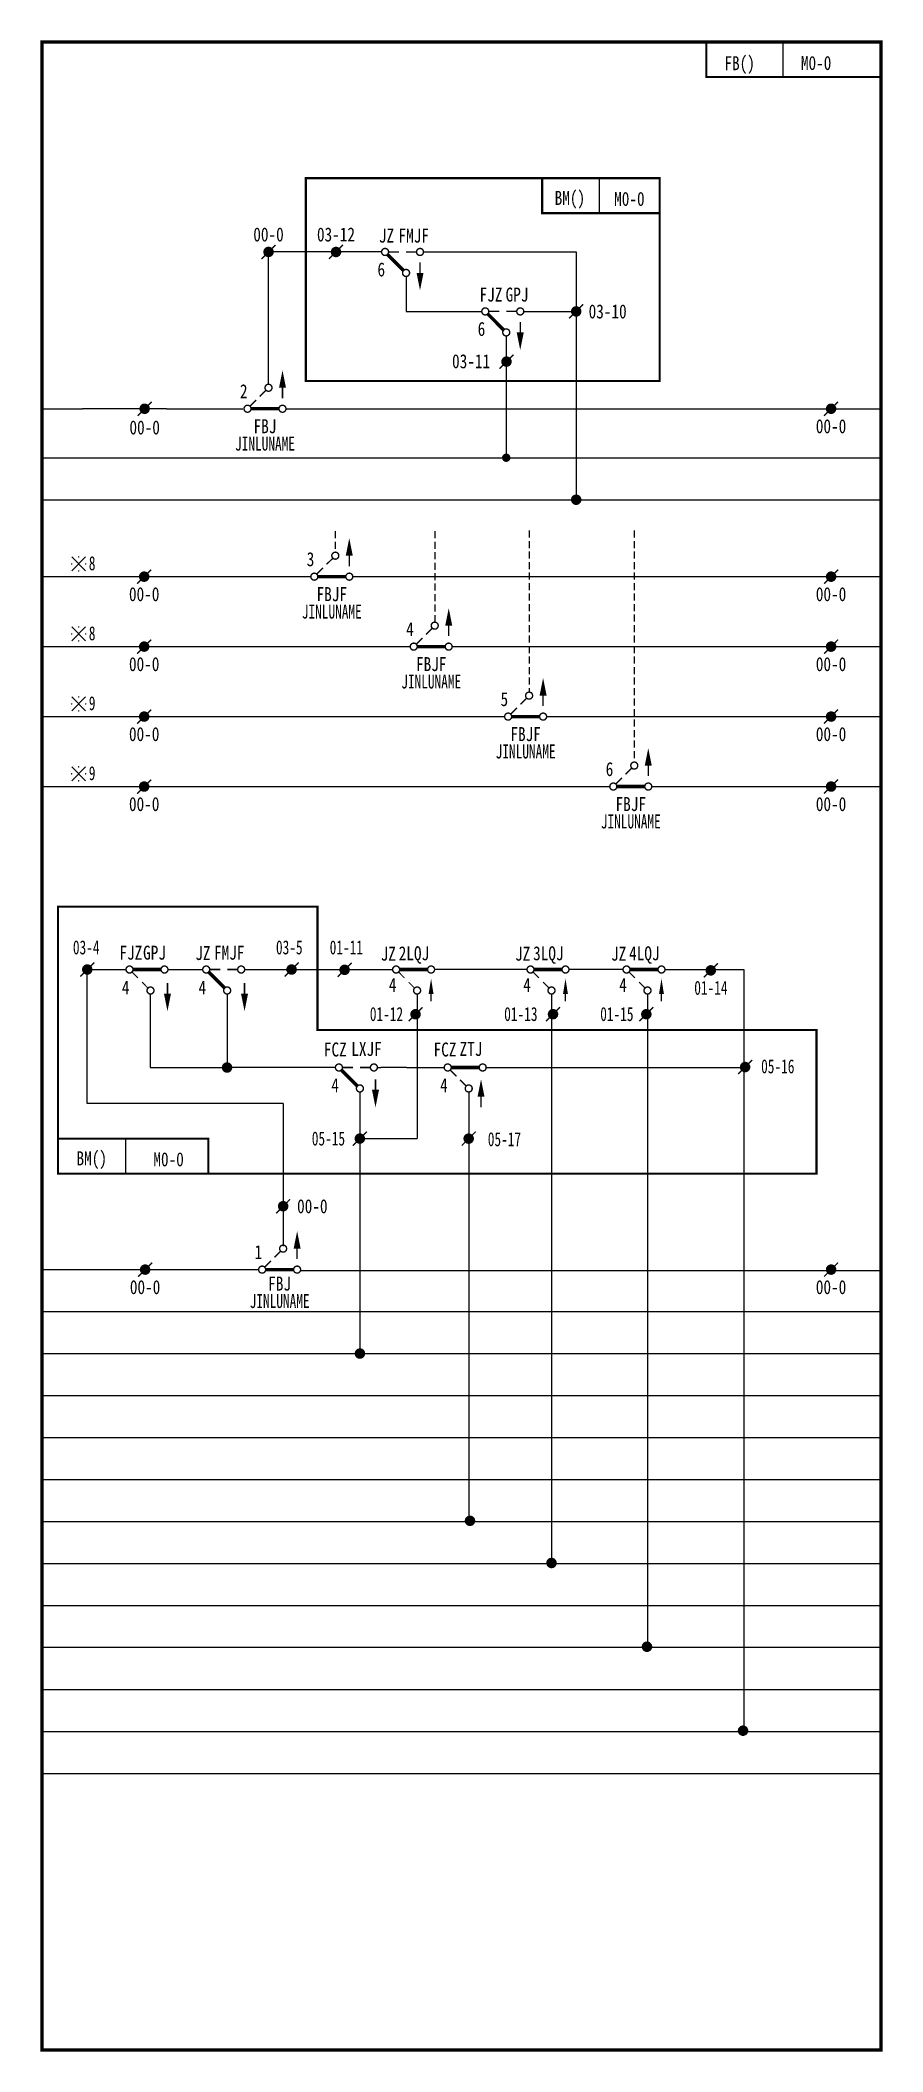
# Model space of a CAD drawing. Header units: millimetres. Extents: x 0 to 120, y 0 to 287.
import ezdxf
from ezdxf.enums import TextEntityAlignment as Align

# ---------------------------------------------------------------- set-up
doc = ezdxf.new("R2010")
doc.units = ezdxf.units.MM
doc.linetypes.add('DASHEDX2', pattern=[1.5, 1, -0.5])
doc.layers.add('define', color=7, linetype='Continuous')
doc.layers.add('tie', color=7, linetype='Continuous')

# ---------------------------------------------------------------- blocks, each defined once
blk = doc.blocks.new('conti_2')
for points in [[(-0.95, 0, 0.1, 0.1, 1), (-1.05, 0, 0.1, 0.1, 1)], [(0.05, 1, 0.1, 0.1, 1), (-0.05, 1, 0.1, 0.1, 1)], [(1.05, 0, 0.1, 0.1, 1), (0.95, 0, 0.1, 0.1, 1)], [(0.05, -1, 0.1, 0.1, 1), (-0.05, -1, 0.1, 0.1, 1)]]:
    blk.add_lwpolyline(points, format="xyseb", close=True)
for points in [[(-1, -1), (1, 1)], [(1, -1), (-1, 1)]]:
    blk.add_lwpolyline(points)
blk.add_attdef('1', text='', height=2).set_placement((2.27, 0.09), align=Align.MIDDLE)

msp = doc.modelspace()

# ---------------------------------------------------------------- linework, layer by layer
at = {"color": 7}
for p, q in [((106, 282), (106, 287)), ((71.53, 262.54), (71.53, 267.54)), ((79.75, 262.54), (79.75, 267.54)), ((48.57, 256.99), (32.4, 256.99)), ((32.4, 238.08), (32.4, 256.73)), ((54.57, 256.99), (76.4, 256.99)), ((76.4, 256.99), (76.4, 242.67)), ((52.07, 253.48), (52.07, 248.49)), ((52.07, 248.49), (62.9, 248.49)), ((68.9, 248.49), (76.4, 248.49)), ((0, 234.58), (5.79, 234.58)), ((17.79, 234.58), (5.79, 234.58)), ((17.79, 234.58), (28.74, 234.58)), ((34.9, 234.58), (91.43, 234.58)), ((90.79, 234.58), (120, 234.58)), ((0, 227.58), (5.79, 227.58)), ((5.79, 227.58), (120, 227.58)), ((0, 221.58), (5.79, 221.58)), ((5.79, 221.58), (120, 221.58)), ((0, 210.58), (14.79, 210.58)), ((14.79, 210.58), (38.45, 210.58)), ((44.45, 210.58), (113.79, 210.58)), ((113.79, 210.58), (120, 210.58)), ((0, 200.58), (14.79, 200.58)), ((14.79, 200.58), (52.67, 200.58)), ((58.67, 200.58), (113.79, 200.58)), ((113.79, 200.58), (120, 200.58)), ((0, 190.58), (14.79, 190.58)), ((14.79, 190.58), (66.17, 190.58)), ((72.17, 190.58), (113.79, 190.58)), ((113.79, 190.58), (120, 190.58)), ((0, 180.58), (14.79, 180.58)), ((14.79, 180.58), (81.21, 180.58)), ((87.21, 180.58), (113.79, 180.58)), ((113.79, 180.58), (120, 180.58)), ((28.99, 154.43), (50.15, 154.43)), ((41.97, 140.43), (26.49, 140.43)), ((12, 125.26), (12, 130.26)), ((45.47, 130.26), (53.65, 130.26))]:
    msp.add_line(p, q, dxfattribs=at)
at = {"color": 7, "linetype": 'Continuous'}
for p, q in [((66.4, 245.05), (66.4, 227.58)), ((76.4, 242.67), (76.4, 221.58)), ((6.45, 135.28), (6.45, 154.43)), ((6.45, 154.43), (12.02, 154.43)), ((17.96, 154.43), (22.99, 154.43)), ((69.37, 154.43), (56.15, 154.43)), ((83.1, 154.43), (75.37, 154.43)), ((89.1, 154.43), (100.39, 154.43)), ((100.39, 154.43), (100.39, 45.57)), ((26.49, 150.93), (26.49, 140.43)), ((53.65, 150.93), (53.65, 148.43)), ((72.87, 150.93), (72.87, 69.57)), ((86.6, 150.93), (86.6, 57.57)), ((53.65, 148.43), (53.65, 130.26)), ((47.97, 140.43), (48.47, 140.43)), ((52.12, 140.43), (48.47, 140.43)), ((52.12, 140.43), (57.53, 140.43)), ((63.53, 140.43), (100.28, 140.43)), ((34.51, 135.28), (6.45, 135.28)), ((45.47, 136.93), (45.47, 99.54)), ((61.03, 136.93), (61.03, 130.26)), ((61.03, 130.26), (61.03, 75.54))]:
    msp.add_line(p, q, dxfattribs=at)
at = {"color": 7, "linetype": 'DASHEDX2'}
for p, q in [((41.95, 217.08), (41.95, 214.08)), ((56.17, 217.08), (56.17, 204.08)), ((69.67, 217.16), (69.67, 194.08)), ((84.71, 217.16), (84.71, 184.08))]:
    msp.add_line(p, q, dxfattribs=at)
for p, q in [((34.51, 135.28), (34.51, 114.89)), ((2.31, 125.26), (2.31, 130.26)), ((0, 111.54), (30.99, 111.54)), ((36.97, 111.39), (120, 111.39)), ((0, 105.54), (120, 105.54))]:
    msp.add_line(p, q)
at = {"color": 1}
for p, q in [((0, 99.54), (120, 99.54)), ((0, 93.54), (120, 93.54)), ((0, 87.54), (120, 87.54)), ((0, 81.54), (120, 81.54))]:
    msp.add_line(p, q, dxfattribs=at)
at = {"color": 2}
for p, q in [((0, 75.54), (120, 75.54)), ((0, 69.54), (120, 69.54)), ((0, 63.54), (120, 63.54))]:
    msp.add_line(p, q, dxfattribs=at)
at = {"color": 3}
for p, q in [((120, 57.54), (0, 57.54)), ((0, 51.54), (120, 51.54))]:
    msp.add_line(p, q, dxfattribs=at)
at = {"color": 5}
for p, q in [((0, 45.54), (120, 45.54)), ((0, 39.54), (120, 39.54))]:
    msp.add_line(p, q, dxfattribs=at)
at = {"color": 7, "linetype": 'Continuous', "const_width": 0.5}
msp.add_lwpolyline([(0, 287), (120, 287), (120, 0), (0, 0)], close=True, dxfattribs=at)
at = {"color": 7}
for points, const_width in [([(95, 287), (120, 287), (120, 282)], 0.3), ([(95, 287), (95, 282), (120, 282)], 0.3), ([(37.74, 267.54), (37.74, 238.55), (88.33, 238.55), (88.33, 267.54), (37.74, 267.54)], 0.3), ([(71.33, 267.54), (88.33, 267.54), (88.33, 262.54)], 0.3), ([(88.33, 267.54), (88.33, 262.54), (71.53, 262.54), (71.53, 267.54)], 0.3), ([(31.4, 255.99), (33.4, 257.99)], 0.2), ([(41.05, 255.99), (43.05, 257.99)], 0.2), ([(49.33, 256.72), (51.71, 254.34)], 0.5), ([(49.57, 256.99), (51.07, 256.99)], 0.2), ([(52.07, 256.99), (53.57, 256.99)], 0.2), ([(54.07, 253.99), (54.07, 255.49)], 0.2), ([(63.67, 248.22), (66.04, 245.84)], 0.5), ([(63.9, 248.49), (65.4, 248.49)], 0.2), ([(66.4, 248.49), (67.9, 248.49)], 0.2), ([(75.4, 247.49), (77.4, 249.49)], 0.2), ([(68.4, 245.49), (68.4, 246.99)], 0.2), ([(65.43, 240.32), (67.43, 242.32)], 0.2), ([(29.72, 234.9), (30.65, 235.83)], 0.2), ([(31.15, 236.33), (32.09, 237.27)], 0.2), ([(34.4, 237.58), (34.4, 236.08)], 0.2), ([(13.69, 233.58), (15.69, 235.58)], 0.2), ([(33.9, 234.58), (29.9, 234.58)], 0.5), ([(111.85, 233.58), (113.85, 235.58)], 0.2), ([(40.7, 212.33), (41.65, 213.27)], 0.2), ([(43.95, 213.58), (43.95, 212.08)], 0.2), ([(13.62, 209.58), (15.62, 211.58)], 0.2), ([(39.27, 210.9), (40.2, 211.83)], 0.2), ([(43.45, 210.58), (39.45, 210.58)], 0.5), ([(111.85, 209.58), (113.85, 211.58)], 0.2), ([(13.62, 199.58), (15.62, 201.58)], 0.2), ([(53.49, 200.9), (54.42, 201.83)], 0.2), ([(54.92, 202.33), (55.86, 203.27)], 0.2), ([(58.17, 203.58), (58.17, 202.08)], 0.2), ([(111.85, 199.58), (113.85, 201.58)], 0.2), ([(57.67, 200.58), (53.67, 200.58)], 0.5), ([(68.42, 192.33), (69.36, 193.27)], 0.2), ([(71.67, 193.58), (71.67, 192.08)], 0.2), ([(13.62, 189.58), (15.62, 191.58)], 0.2), ([(66.99, 190.9), (67.92, 191.83)], 0.2), ([(71.17, 190.58), (67.17, 190.58)], 0.5), ([(111.85, 189.58), (113.85, 191.58)], 0.2), ([(13.62, 179.58), (15.62, 181.58)], 0.2), ([(82.03, 180.9), (82.96, 181.83)], 0.2), ([(83.46, 182.33), (84.4, 183.27)], 0.2), ([(86.71, 183.58), (86.71, 182.08)], 0.2), ([(111.85, 179.58), (113.85, 181.58)], 0.2), ([(86.21, 180.58), (82.21, 180.58)], 0.5), ([(5.49, 153.43), (7.49, 155.43)], 0.2), ([(34.7, 153.43), (36.7, 155.43)], 0.2), ([(42.28, 153.39), (44.28, 155.39)], 0.2), ([(94.65, 153.31), (96.65, 155.31)], 0.2), ([(17.02, 154.43), (13.02, 154.43)], 0.5), ([(12.87, 154.08), (13.72, 153.23)], 0.15), ([(14.32, 152.63), (15.16, 151.78)], 0.15), ([(17.95, 150.99), (17.95, 152.49)], 0.2), ([(23.75, 154.16), (26.13, 151.79)], 0.5), ([(23.99, 154.43), (25.49, 154.43)], 0.2), ([(26.49, 154.43), (27.99, 154.43)], 0.2), ([(28.97, 150.99), (28.97, 152.49)], 0.2), ([(55.15, 154.43), (51.15, 154.43)], 0.5), ([(51, 154.08), (51.85, 153.23)], 0.15), ([(52.45, 152.63), (53.3, 151.78)], 0.15), ([(74.37, 154.43), (70.37, 154.43)], 0.5), ([(70.23, 154.08), (71.07, 153.23)], 0.15), ([(71.67, 152.63), (72.52, 151.78)], 0.15), ([(88.1, 154.43), (84.1, 154.43)], 0.5), ([(83.96, 154.08), (84.8, 153.23)], 0.15), ([(85.4, 152.63), (86.25, 151.78)], 0.15), ([(52.43, 147.04), (54.43, 149.04)], 0.2), ([(72.08, 147.04), (74.08, 149.04)], 0.2), ([(85.43, 147.04), (87.43, 149.04)], 0.2), ([(99.56, 139.49), (101.56, 141.49)], 0.2), ([(42.73, 140.16), (45.11, 137.79)], 0.5), ([(42.97, 140.43), (44.47, 140.43)], 0.2), ([(45.47, 140.43), (46.97, 140.43)], 0.2), ([(47.7, 137.24), (47.7, 138.74)], 0.2), ([(59.28, 139.18), (58.33, 140.12)], 0.2), ([(62.53, 140.43), (58.53, 140.43)], 0.5), ([(60.71, 137.75), (59.78, 138.68)], 0.2), ([(62.79, 136.24), (62.79, 134.74)], 0.2), ([(44.47, 129.26), (46.47, 131.26)], 0.2), ([(60.03, 129.26), (62.03, 131.26)], 0.2), ([(13.75, 110.54), (15.75, 112.54)], 0.2), ([(111.85, 110.54), (113.85, 112.54)], 0.2)]:
    msp.add_lwpolyline(points, dxfattribs=dict(at, const_width=const_width))
for points, const_width in [([(32.03, 256.99, 1), (32.78, 256.99, 1)], 0.75), ([(41.68, 256.99, 1), (42.43, 256.99, 1)], 0.75), ([(76.03, 248.49, 1), (76.78, 248.49, 1)], 0.75), ([(66.06, 241.32, 1), (66.81, 241.32, 1)], 0.75), ([(14.31, 234.58, 1), (15.06, 234.58, 1)], 0.75), ([(112.48, 234.58, 1), (113.23, 234.58, 1)], 0.75), ([(66.1, 227.58, 1), (66.7, 227.58, 1)], 0.6), ([(76.03, 221.58, 1), (76.78, 221.58, 1)], 0.75), ([(14.24, 210.58, 1), (14.99, 210.58, 1)], 0.75), ([(112.48, 210.58, 1), (113.23, 210.58, 1)], 0.75), ([(14.24, 200.58, 1), (14.99, 200.58, 1)], 0.75), ([(112.48, 200.58, 1), (113.23, 200.58, 1)], 0.75), ([(14.24, 190.58, 1), (14.99, 190.58, 1)], 0.75), ([(112.48, 190.58, 1), (113.23, 190.58, 1)], 0.75), ([(14.24, 180.58, 1), (14.99, 180.58, 1)], 0.75), ([(112.48, 180.58, 1), (113.23, 180.58, 1)], 0.75), ([(6.11, 154.43, 1), (6.86, 154.43, 1)], 0.75), ([(13.02, 154.43, -1), (12.02, 154.43, -1)], 0.2), ([(18.02, 154.43, -1), (17.02, 154.43, -1)], 0.2), ([(35.32, 154.43, 1), (36.07, 154.43, 1)], 0.75), ([(42.91, 154.39, 1), (43.66, 154.39, 1)], 0.75), ([(51.15, 154.43, -1), (50.15, 154.43, -1)], 0.2), ([(56.15, 154.43, -1), (55.15, 154.43, -1)], 0.2), ([(70.37, 154.43, -1), (69.37, 154.43, -1)], 0.2), ([(75.37, 154.43, -1), (74.37, 154.43, -1)], 0.2), ([(84.1, 154.43, -1), (83.1, 154.43, -1)], 0.2), ([(89.1, 154.43, -1), (88.1, 154.43, -1)], 0.2), ([(95.28, 154.31, 1), (96.03, 154.31, 1)], 0.75), ([(16.02, 151.43, -1), (15.02, 151.43, -1)], 0.2), ([(54.15, 151.43, -1), (53.15, 151.43, -1)], 0.2), ([(73.37, 151.43, -1), (72.37, 151.43, -1)], 0.2), ([(87.1, 151.43, -1), (86.1, 151.43, -1)], 0.2), ([(53.05, 148.04, 1), (53.8, 148.04, 1)], 0.75), ([(72.71, 148.04, 1), (73.46, 148.04, 1)], 0.75), ([(86.06, 148.04, 1), (86.81, 148.04, 1)], 0.75), ([(26.1, 140.42, 1), (26.85, 140.42, 1)], 0.75), ([(100.18, 140.49, 1), (100.93, 140.49, 1)], 0.75), ([(45.09, 130.26, 1), (45.84, 130.26, 1)], 0.75), ([(60.65, 130.26, 1), (61.4, 130.26, 1)], 0.75), ([(14.38, 111.54, 1), (15.13, 111.54, 1)], 0.75), ([(112.48, 111.54, 1), (113.23, 111.54, 1)], 0.75)]:
    msp.add_lwpolyline(points, format="xyb", close=True, dxfattribs=dict(at, const_width=const_width))
at = {"color": 7, "const_width": 0.2}
for points in [[(49.07, 257.49, -1), (49.07, 256.49, -1), (49.07, 257.49)], [(54.07, 257.49, -1), (54.07, 256.49, -1), (54.07, 257.49)], [(52.07, 254.49, -1), (52.07, 253.49, -1), (52.07, 254.49)], [(63.4, 248.99, -1), (63.4, 247.99, -1), (63.4, 248.99)], [(68.4, 248.99, -1), (68.4, 247.99, -1), (68.4, 248.99)], [(66.4, 245.99, -1), (66.4, 244.99, -1), (66.4, 245.99)], [(32.4, 238.08, -1), (32.4, 237.08, -1), (32.4, 238.08)], [(29.4, 235.08, -1), (29.4, 234.08, -1), (29.4, 235.08)], [(34.4, 235.08, -1), (34.4, 234.08, -1), (34.4, 235.08)], [(41.95, 214.08, -1), (41.95, 213.08, -1), (41.95, 214.08)], [(38.95, 211.08, -1), (38.95, 210.08, -1), (38.95, 211.08)], [(43.95, 211.08, -1), (43.95, 210.08, -1), (43.95, 211.08)], [(56.17, 204.08, -1), (56.17, 203.08, -1), (56.17, 204.08)], [(53.17, 201.08, -1), (53.17, 200.08, -1), (53.17, 201.08)], [(58.17, 201.08, -1), (58.17, 200.08, -1), (58.17, 201.08)], [(69.67, 194.08, -1), (69.67, 193.08, -1), (69.67, 194.08)], [(66.67, 191.08, -1), (66.67, 190.08, -1), (66.67, 191.08)], [(71.67, 191.08, -1), (71.67, 190.08, -1), (71.67, 191.08)], [(84.71, 184.08, -1), (84.71, 183.08, -1), (84.71, 184.08)], [(81.71, 181.08, -1), (81.71, 180.08, -1), (81.71, 181.08)], [(86.71, 181.08, -1), (86.71, 180.08, -1), (86.71, 181.08)], [(23.49, 154.93, -1), (23.49, 153.93, -1), (23.49, 154.93)], [(28.49, 154.93, -1), (28.49, 153.93, -1), (28.49, 154.93)], [(26.49, 151.93, -1), (26.49, 150.93, -1), (26.49, 151.93)], [(42.47, 140.93, -1), (42.47, 139.93, -1), (42.47, 140.93)], [(47.47, 140.93, -1), (47.47, 139.93, -1), (47.47, 140.93)], [(58.03, 140.93, -1), (58.03, 139.93, -1), (58.03, 140.93)], [(63.03, 140.93, -1), (63.03, 139.93, -1), (63.03, 140.93)], [(45.47, 137.93, -1), (45.47, 136.93, -1), (45.47, 137.93)], [(61.03, 137.93, -1), (61.03, 136.93, -1), (61.03, 137.93)]]:
    msp.add_lwpolyline(points, format="xyb", dxfattribs=at)
for points, const_width in [([(2.31, 125.26), (2.31, 163.43), (39.4, 163.43), (39.4, 145.79), (110.77, 145.79), (110.77, 125.26), (2.31, 125.26)], 0.3), ([(2.31, 130.26), (23.78, 130.26), (23.78, 125.26)], 0.3), ([(23.78, 130.26), (23.78, 125.26), (2.31, 125.26), (2.31, 130.26)], 0.3), ([(33.49, 119.6), (35.49, 121.6)], 0.2), ([(31.81, 111.86), (32.74, 112.79)], 0.2), ([(33.24, 113.29), (34.19, 114.24)], 0.2), ([(36.49, 114.54), (36.49, 113.04)], 0.2), ([(35.99, 111.54), (31.99, 111.54)], 0.5)]:
    msp.add_lwpolyline(points, dxfattribs=dict(const_width=const_width))
at = {"color": 7}
for points in [[(55.65, 153.13, 0, 0.7, 0), (55.65, 150.93, 0.7, 0.7, 0)], [(74.87, 153.13, 0, 0.7, 0), (74.87, 150.93, 0.7, 0.7, 0)], [(88.6, 153.13, 0, 0.7, 0), (88.6, 150.93, 0.7, 0.7, 0)]]:
    msp.add_lwpolyline(points, format="xyseb", dxfattribs=at)
for points in [[(15.49, 150.93), (15.49, 140.43), (26.49, 140.43)], [(55.65, 149.93), (55.65, 150.93)], [(74.87, 149.93), (74.87, 150.93)], [(88.6, 149.93), (88.6, 150.93)]]:
    msp.add_lwpolyline(points, dxfattribs=at)
at = {"const_width": 0.75}
for points in [[(34.12, 120.6, 1), (34.87, 120.6, 1)], [(45.1, 99.54, 1), (45.85, 99.54, 1)], [(60.84, 75.64, 1), (61.59, 75.64, 1)], [(72.5, 69.61, 1), (73.25, 69.61, 1)], [(86.15, 57.64, 1), (86.9, 57.64, 1)], [(99.89, 45.64, 1), (100.64, 45.64, 1)]]:
    msp.add_lwpolyline(points, format="xyb", close=True, dxfattribs=at)
at = {"const_width": 0.2}
for points in [[(34.49, 115.04, -1), (34.49, 114.04, -1), (34.49, 115.04)], [(31.49, 112.04, -1), (31.49, 111.04, -1), (31.49, 112.04)], [(36.49, 112.04, -1), (36.49, 111.04, -1), (36.49, 112.04)]]:
    msp.add_lwpolyline(points, format="xyb", dxfattribs=at)
at = {"color": 7}
for points in [[(54.57, 253.99), (53.57, 253.99), (54.07, 251.49)], [(68.9, 245.49), (67.9, 245.49), (68.4, 242.99)], [(33.9, 237.58), (34.9, 237.58), (34.4, 240.08)], [(43.45, 213.58), (44.45, 213.58), (43.95, 216.08)], [(57.67, 203.58), (58.67, 203.58), (58.17, 206.08)], [(71.17, 193.58), (72.17, 193.58), (71.67, 196.08)], [(86.21, 183.58), (87.21, 183.58), (86.71, 186.08)], [(18.45, 150.99), (17.45, 150.99), (17.95, 148.49)], [(29.47, 150.99), (28.47, 150.99), (28.97, 148.49)], [(63.29, 136.24), (62.29, 136.24), (62.79, 138.74)], [(47.2, 137.24), (48.2, 137.24), (47.7, 134.74)]]:
    msp.add_solid(points, dxfattribs=at)
msp.add_solid([(35.99, 114.54), (36.99, 114.54), (36.49, 117.04)])

# ---------------------------------------------------------------- block references
at = {"layer": 'define', "color": 3}
ref = msp.add_blockref('conti_2', (5.25, 212.4), dxfattribs=at)
ref.add_attrib('1', '8', (6.7, 211.5), dxfattribs={"layer": '0', "height": 2, "width": 0.7})
ref = msp.add_blockref('conti_2', (5.25, 202.4), dxfattribs=at)
ref.add_attrib('1', '8', (6.7, 201.49), dxfattribs={"layer": '0', "height": 2, "width": 0.7})
ref = msp.add_blockref('conti_2', (5.25, 192.4), dxfattribs=at)
ref.add_attrib('1', '9', (6.7, 191.49), dxfattribs={"layer": '0', "height": 2, "width": 0.7})
ref = msp.add_blockref('conti_2', (5.25, 182.4), dxfattribs=at)
ref.add_attrib('1', '9', (6.7, 181.49), dxfattribs={"layer": '0', "height": 2, "width": 0.7})

# ---------------------------------------------------------------- texts
at = {"color": 3, "width": 0.8}
msp.add_text('FB()', height=2, dxfattribs=at).set_placement((97.6, 282.97))
at = {"color": 5, "width": 0.8}
msp.add_text('M0-0', height=2, dxfattribs=at).set_placement((108.54, 283))
at = {"color": 3}
for s, width, p in [('BM()', 0.8, (75.5, 264.56)), ('JINLUNAME', 0.7, (31.9, 229.58)), ('JINLUNAME', 0.7, (41.45, 205.58)), ('JINLUNAME', 0.7, (55.67, 195.58)), ('JINLUNAME', 0.7, (69.17, 185.58)), ('JINLUNAME', 0.7, (84.21, 175.58)), ('BM()', 0.8, (7.12, 127.29)), ('JINLUNAME', 0.7, (33.99, 107.04))]:
    msp.add_text(s, height=2, dxfattribs=dict(at, width=width)).set_placement(p, align=Align.MIDDLE)
at = {"color": 5, "width": 0.8}
for p in [(84.01, 264.56), (18.11, 127.29)]:
    msp.add_text('M0-0', height=2, dxfattribs=at).set_placement(p, align=Align.MIDDLE)
at = {"color": 3, "width": 0.8}
for s, p in [('JZ', (50.36, 258.33)), ('FJZ', (65.85, 249.9)), ('FJZ', (14.35, 155.84)), ('JZ', (24.11, 155.79)), ('JZ', (50.62, 155.7)), ('JZ', (69.84, 155.7)), ('JZ', (83.57, 155.7)), ('FCZ', (43.58, 142)), ('FCZ', (59.27, 142))]:
    msp.add_text(s, height=2, dxfattribs=at).set_placement(p, align=Align.RIGHT)
at = {"color": 7, "width": 0.8}
for s, p in [('FMJF', (50.99, 258.33)), ('GPJ', (66.31, 249.9)), ('GPJ', (14.46, 155.84)), ('FMJF', (24.6, 155.84)), ('2LQJ', (51.02, 155.75)), ('3LQJ', (70.24, 155.75)), ('4LQJ', (83.97, 155.75)), ('LXJF', (44.24, 142.08)), ('ZTJ', (59.72, 142.08))]:
    msp.add_text(s, height=2, dxfattribs=at).set_placement(p)
for s, p in [('6', (49.07, 253.49)), ('6', (63.4, 244.99)), ('2', (29.4, 236.08)), ('3', (38.95, 212.08)), ('4', (53.17, 202.08)), ('5', (66.67, 192.08)), ('6', (81.71, 182.08)), ('4', (12.52, 150.87)), ('4', (23.49, 150.87)), ('4', (42.47, 136.9)), ('4', (58.03, 136.9)), ('1', (31.49, 113.04))]:
    msp.add_text(s, height=2, dxfattribs=at).set_placement(p, align=Align.RIGHT)
for s, p in [('FBJ', (31.9, 231.08)), ('FBJF', (41.45, 207.08)), ('FBJF', (55.67, 197.08)), ('FBJF', (69.17, 187.08)), ('FBJF', (84.21, 177.08)), ('FBJ', (33.99, 108.54))]:
    msp.add_text(s, height=2, dxfattribs=at).set_placement(p, align=Align.CENTER)
for p in [(50.15, 152.23), (69.37, 152.23), (83.1, 152.23)]:
    msp.add_text('4', height=2, dxfattribs=at).set_placement(p, align=Align.MIDDLE)
at = {"layer": 'tie', "color": 3}
for s, width, p in [('00-0', 0.8, (32.4, 258.49)), ('03-12', 0.8, (42.05, 258.49)), ('03-10', 0.8, (80.9, 247.49)), ('03-11', 0.8, (61.37, 240.37)), ('00-0', 0.8, (14.69, 230.91)), ('00-0', 0.8, (112.85, 231.08)), ('00-0', 0.8, (14.62, 207.08)), ('00-0', 0.8, (112.85, 207.08)), ('00-0', 0.8, (14.62, 197.08)), ('00-0', 0.8, (112.85, 197.08)), ('00-0', 0.8, (14.62, 187.08)), ('00-0', 0.8, (112.85, 187.08)), ('00-0', 0.8, (14.62, 177.08)), ('00-0', 0.8, (112.85, 177.08)), ('03-4', 0.7, (6.33, 156.6)), ('03-5', 0.7, (35.37, 156.6)), ('01-11', 0.7, (43.53, 156.6)), ('01-14', 0.7, (95.67, 150.82)), ('05-16', 0.7, (105.23, 139.6)), ('00-0', 0.8, (14.75, 108.04)), ('00-0', 0.8, (112.85, 108.04))]:
    msp.add_text(s, height=2, dxfattribs=dict(at, width=width)).set_placement(p, align=Align.CENTER)
at = {"layer": 'tie', "color": 3, "width": 0.7}
for s, p in [('01-12', (51.65, 148.07)), ('01-13', (70.87, 148.07)), ('01-15', (84.6, 148.07)), ('05-17', (68.52, 130.18))]:
    msp.add_text(s, height=2, dxfattribs=at).set_placement(p, align=Align.MIDDLE_RIGHT)
msp.add_text('05-15', height=2, dxfattribs=at).set_placement((43.35, 129.28), align=Align.RIGHT)
at = {"layer": 'tie', "color": 3, "width": 0.8}
msp.add_text('00-0', height=2, dxfattribs=at).set_placement((36.49, 120.6), align=Align.MIDDLE_LEFT)

doc.saveas('drawing.dxf')
